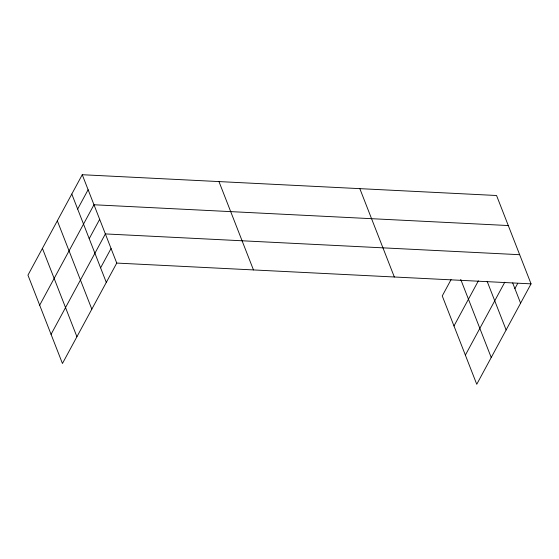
<?xml version="1.0" encoding="UTF-8"?>
<svg xmlns="http://www.w3.org/2000/svg" width="559" height="559" viewBox="0 0 559 559"><rect width="100%" height="100%" fill="white"/><g stroke="black" fill="none" stroke-linecap="round" stroke-linejoin="round"><path stroke-width="0.84" d="M82.25 174.722L27.95 275.147L62.447 363.497L116.747 263.072L82.25 174.722L496.553 195.503L531.05 283.853L476.75 384.278L442.253 295.928L451.092 279.57M77.659 209.073L88.112 189.739M39.682 305.186L93.975 204.762L508.278 225.543M89.216 238.672L99.67 219.338M51.065 334.338L105.365 233.921L519.667 254.701M100.599 267.831L111.052 248.496M453.985 325.967L478.385 280.828M465.368 355.126L504.791 282.211M514.902 288.612L517.718 283.406M116.747 263.072L531.05 283.853M512.687 282.945L520.597 303.195M487.155 281.359L506.126 329.95M460.735 279.444L491.221 357.522M359.828 188.649L394.333 276.998M218.967 181.577L253.465 269.934M71.797 194.057L106.294 282.407M57.325 220.812L91.823 309.169M42.421 248.385L76.918 336.735"/></g></svg>
